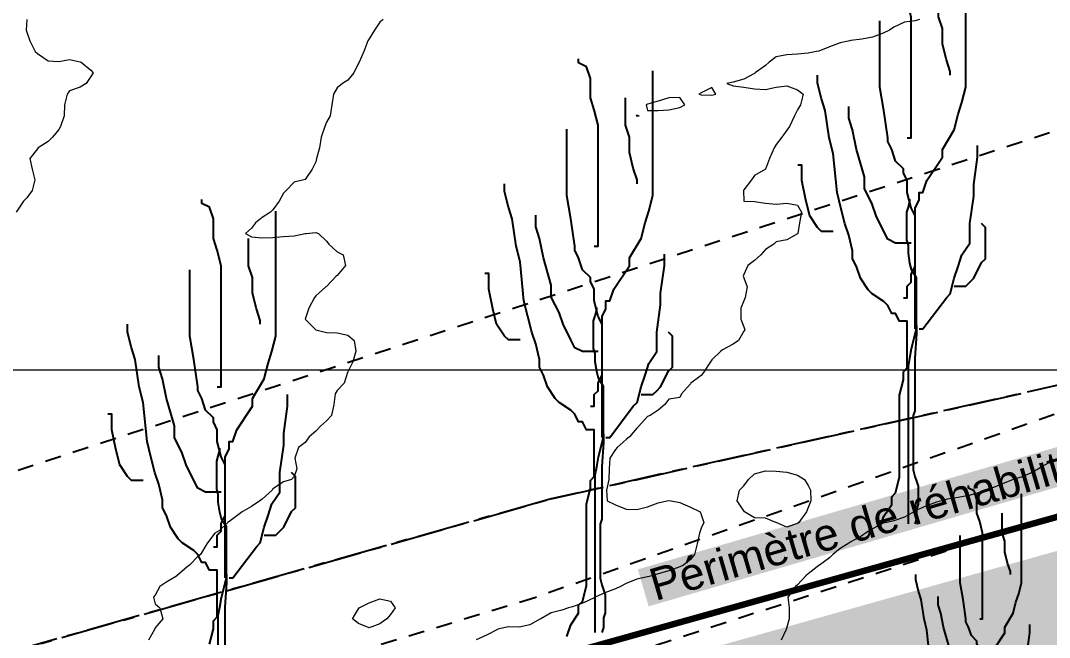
# Model space of a CAD drawing. Header units: centimetres. Extents: x 0 to 642158, y -847 to 649707.
# Drawn here: x 617004.47 to 617052.52, y 621374.87 to 621403.69 of the extents above; entities that cross this region are included whole.
import ezdxf

# ---------------------------------------------------------------- set-up
doc = ezdxf.new("R2010")
doc.units = ezdxf.units.CM
doc.header["$MEASUREMENT"] = 0
for name, pattern in [('ACAD_ISO08W100', [36, 24, -3, 6, -3]), ('CENTERX2', [4, 2.5, -0.5, 0.5, -0.5]), ('JIS_02_0.7', [1.35, 0.75, -0.6])]:
    doc.linetypes.add(name, pattern=pattern)
for name, color, linetype, lineweight in [('MEV_grille', 254, 'Continuous', 9), ('MEV_legende', 7, 'Continuous', 5), ('MEV_legende 500e', 7, 'Continuous', 9), ('MEV_vegetal_V', 7, 'Continuous', 25), ('WAL_parcellaire agricole', 7, 'JIS_02_0.7', 25), ('WAL_topographie 0.5', 253, 'Continuous', 20)]:
    doc.layers.add(name, color=color, linetype=linetype, lineweight=lineweight)
doc.layers.add('MEV_vegetal_Ha', color=104, linetype='Continuous', lineweight=15, transparency=0.31)
doc.layers.add('SPW_parcellaire cadastral', color=7, linetype='CENTERX2', lineweight=25, true_color=0xff0542)
doc.styles.add('MEV 1', font='Helvetica.ttf')
picture_1 = doc.add_image_def('image2.png', size_in_pixel=(6614, 11023))

# ---------------------------------------------------------------- blocks, each defined once
blk = doc.blocks.new('legende vegetal')
at = {"layer": 'MEV_vegetal_V'}
for points in [[(617045.784, 621398.027), (617045.966, 621398.027), (617045.966, 621403.679), (617045.784, 621404.408), (617045.602, 621404.955), (617045.602, 621405.866), (617045.419, 621406.413), (617045.055, 621406.595), (617045.055, 621406.778)], [(617045.602, 621390.552), (617045.784, 621390.552), (617045.784, 621391.099), (617045.966, 621391.281), (617045.966, 621391.646), (617046.149, 621392.011), (617046.149, 621394.745), (617046.331, 621395.11), (617046.331, 621395.474), (617046.514, 621395.474), (617046.696, 621396.022), (617047.425, 621397.115), (617047.425, 621397.48), (617047.973, 621398.392), (617048.155, 621399.121), (617048.337, 621399.668), (617048.52, 621400.397), (617048.52, 621406.231)], [(617047.79, 621400.944), (617047.79, 621401.126), (617047.608, 621401.673), (617047.425, 621402.402), (617047.425, 621403.132), (617047.243, 621403.679), (617047.243, 621404.955)], [(617046.149, 621389.093), (617046.149, 621394.381), (617045.966, 621394.745), (617045.784, 621395.474), (617045.784, 621396.022), (617045.602, 621396.386), (617045.602, 621396.568), (617045.237, 621396.933), (617045.055, 621397.48), (617044.872, 621397.845), (617044.872, 621398.027), (617044.69, 621399.303), (617044.507, 621400.397), (617044.507, 621403.496)], [(617031.162, 621392.956), (617031.344, 621392.956), (617031.344, 621398.608), (617031.162, 621399.337), (617030.98, 621399.884), (617030.98, 621400.795), (617030.797, 621401.342), (617030.433, 621401.524), (617030.433, 621401.707)], [(617030.98, 621385.481), (617031.162, 621385.481), (617031.162, 621386.028), (617031.344, 621386.21), (617031.344, 621386.575), (617031.527, 621386.94), (617031.527, 621389.674), (617031.709, 621390.039), (617031.709, 621390.403), (617031.891, 621390.403), (617032.074, 621390.951), (617032.803, 621392.044), (617032.803, 621392.409), (617033.35, 621393.32), (617033.533, 621394.049), (617033.715, 621394.597), (617033.898, 621395.326), (617033.898, 621401.16)], [(617044.507, 621379.795), (617044.69, 621380.342), (617045.055, 621380.89), (617045.055, 621381.254), (617045.237, 621381.436), (617045.419, 621382.165), (617045.419, 621385.994), (617045.602, 621386.724), (617045.602, 621387.088), (617045.784, 621387.27), (617045.784, 621389.458), (617045.419, 621389.458), (617045.237, 621389.823), (617045.055, 621389.823), (617044.872, 621390.188), (617044.69, 621390.37), (617044.143, 621390.734), (617043.96, 621390.917), (617043.596, 621391.463), (617043.413, 621392.011), (617043.23, 621392.375), (617043.23, 621392.74), (617043.049, 621393.469), (617042.866, 621394.016), (617042.683, 621394.745), (617042.501, 621395.474), (617042.319, 621397.297), (617042.136, 621398.027), (617041.954, 621399.303), (617041.771, 621399.85), (617041.59, 621400.579), (617041.59, 621400.944)], [(617033.168, 621395.873), (617033.168, 621396.055), (617032.986, 621396.602), (617032.803, 621397.331), (617032.803, 621398.061), (617032.621, 621398.608), (617032.621, 621399.884)], [(617045.966, 621393.104), (617045.237, 621393.104), (617044.872, 621393.287), (617044.69, 621393.651), (617044.325, 621394.381), (617044.143, 621394.927), (617043.778, 621395.657), (617043.778, 621396.204), (617043.413, 621397.48), (617043.23, 621398.392), (617043.049, 621398.938), (617043.049, 621399.486)], [(617031.527, 621384.022), (617031.527, 621389.31), (617031.344, 621389.674), (617031.162, 621390.403), (617031.162, 621390.951), (617030.98, 621391.315), (617030.98, 621391.497), (617030.614, 621391.862), (617030.433, 621392.409), (617030.25, 621392.774), (617030.25, 621392.956), (617030.068, 621394.232), (617029.885, 621395.326), (617029.885, 621398.425)], [(617046.331, 621389.093), (617046.514, 621389.093), (617047.608, 621390.552), (617047.79, 621390.734), (617047.973, 621391.463), (617048.155, 621392.011), (617048.337, 621392.558), (617048.702, 621393.104), (617048.702, 621394.016), (617048.884, 621395.292), (617048.884, 621395.839), (617049.067, 621397.115), (617049.067, 621397.663)], [(617042.319, 621393.651), (617041.771, 621393.651), (617041.59, 621393.834), (617041.224, 621394.381), (617041.042, 621395.11), (617040.86, 621396.022), (617040.86, 621396.751), (617040.677, 621396.751)], [(617029.885, 621374.724), (617030.068, 621375.271), (617030.433, 621375.819), (617030.433, 621376.183), (617030.614, 621376.365), (617030.797, 621377.094), (617030.797, 621380.923), (617030.98, 621381.652), (617030.98, 621382.017), (617031.162, 621382.199), (617031.162, 621384.387), (617030.797, 621384.387), (617030.614, 621384.751), (617030.433, 621384.751), (617030.25, 621385.117), (617030.068, 621385.299), (617029.521, 621385.663), (617029.338, 621385.846), (617028.974, 621386.392), (617028.791, 621386.94), (617028.608, 621387.304), (617028.608, 621387.669), (617028.426, 621388.398), (617028.244, 621388.945), (617028.061, 621389.674), (617027.879, 621390.403), (617027.697, 621392.226), (617027.514, 621392.956), (617027.332, 621394.232), (617027.149, 621394.779), (617026.967, 621395.508), (617026.967, 621395.873)], [(617013.555, 621386.393), (617013.738, 621386.393), (617013.738, 621392.045), (617013.555, 621392.774), (617013.374, 621393.321), (617013.374, 621394.233), (617013.191, 621394.78), (617012.826, 621394.962), (617012.826, 621395.145)], [(617045.831, 621379.985), (617045.831, 621387.343), (617045.908, 621387.726), (617045.985, 621388.186), (617046.215, 621389.106), (617046.215, 621391.481), (617045.985, 621391.864), (617045.908, 621392.171), (617045.831, 621392.631), (617045.831, 621393.014), (617045.755, 621393.244), (617045.755, 621394.546), (617045.831, 621394.777), (617045.908, 621395.083), (617045.908, 621395.16)], [(617013.374, 621378.918), (617013.555, 621378.918), (617013.555, 621379.465), (617013.738, 621379.648), (617013.738, 621380.012), (617013.921, 621380.377), (617013.921, 621383.112), (617014.103, 621383.476), (617014.103, 621383.841), (617014.285, 621383.841), (617014.468, 621384.388), (617015.197, 621385.481), (617015.197, 621385.847), (617015.744, 621386.758), (617015.927, 621387.487), (617016.109, 621388.034), (617016.291, 621388.763), (617016.291, 621394.597)], [(617031.344, 621388.033), (617030.614, 621388.033), (617030.25, 621388.216), (617030.068, 621388.58), (617029.703, 621389.31), (617029.521, 621389.856), (617029.155, 621390.586), (617029.155, 621391.133), (617028.791, 621392.409), (617028.608, 621393.32), (617028.426, 621393.867), (617028.426, 621394.415)], [(617047.973, 621391.099), (617048.52, 621391.099), (617048.702, 621391.281), (617048.884, 621391.463), (617049.25, 621392.193), (617049.431, 621392.375), (617049.431, 621393.834), (617049.25, 621394.016)], [(617015.562, 621389.31), (617015.562, 621389.492), (617015.38, 621390.04), (617015.197, 621390.769), (617015.197, 621391.498), (617015.015, 621392.045), (617015.015, 621393.321)], [(617031.709, 621384.022), (617031.891, 621384.022), (617032.986, 621385.481), (617033.168, 621385.663), (617033.35, 621386.392), (617033.533, 621386.94), (617033.715, 621387.486), (617034.08, 621388.033), (617034.08, 621388.945), (617034.262, 621390.221), (617034.262, 621390.768), (617034.445, 621392.044), (617034.445, 621392.591)], [(617013.921, 621377.46), (617013.921, 621382.747), (617013.738, 621383.112), (617013.555, 621383.841), (617013.555, 621384.388), (617013.374, 621384.752), (617013.374, 621384.935), (617013.008, 621385.299), (617012.826, 621385.847), (617012.644, 621386.211), (617012.644, 621386.393), (617012.462, 621387.669), (617012.279, 621388.763), (617012.279, 621391.863)], [(617027.697, 621388.58), (617027.149, 621388.58), (617026.967, 621388.763), (617026.602, 621389.31), (617026.42, 621390.039), (617026.238, 621390.951), (617026.238, 621391.68), (617026.055, 621391.68)], [(617031.209, 621374.914), (617031.209, 621382.271), (617031.286, 621382.655), (617031.363, 621383.115), (617031.593, 621384.034), (617031.593, 621386.41), (617031.363, 621386.793), (617031.286, 621387.1), (617031.209, 621387.56), (617031.209, 621387.943), (617031.132, 621388.173), (617031.132, 621389.475), (617031.209, 621389.706), (617031.286, 621390.012), (617031.286, 621390.089)], [(617013.191, 621374.36), (617013.374, 621375.09), (617013.374, 621375.454), (617013.555, 621375.637), (617013.555, 621377.824), (617013.191, 621377.824), (617013.008, 621378.189), (617012.826, 621378.189), (617012.644, 621378.554), (617012.462, 621378.736), (617011.915, 621379.101), (617011.732, 621379.283), (617011.367, 621379.83), (617011.185, 621380.377), (617011.002, 621380.742), (617011.002, 621381.106), (617010.82, 621381.835), (617010.638, 621382.383), (617010.455, 621383.112), (617010.273, 621383.841), (617010.09, 621385.664), (617009.908, 621386.393), (617009.726, 621387.669), (617009.543, 621388.217), (617009.361, 621388.946), (617009.361, 621389.31)], [(617046.215, 621389.259), (617046.215, 621388.875), (617046.139, 621387.726), (617046.139, 621385.274), (617046.062, 621385.044), (617046.062, 621382.514), (617046.139, 621382.208), (617046.215, 621381.978), (617046.291, 621381.748), (617046.291, 621380.905), (617046.215, 621380.675), (617046.215, 621380.215), (617046.139, 621379.985)], [(617033.35, 621386.028), (617033.898, 621386.028), (617034.08, 621386.21), (617034.262, 621386.392), (617034.627, 621387.122), (617034.809, 621387.304), (617034.809, 621388.763), (617034.627, 621388.945)], [(617013.738, 621381.471), (617013.008, 621381.471), (617012.644, 621381.653), (617012.462, 621382.017), (617012.096, 621382.747), (617011.915, 621383.294), (617011.549, 621384.023), (617011.549, 621384.57), (617011.185, 621385.847), (617011.002, 621386.758), (617010.82, 621387.305), (617010.82, 621387.852)], [(617014.103, 621377.46), (617014.285, 621377.46), (617015.38, 621378.918), (617015.562, 621379.101), (617015.744, 621379.83), (617015.927, 621380.377), (617016.109, 621380.924), (617016.474, 621381.471), (617016.474, 621382.383), (617016.656, 621383.658), (617016.656, 621384.206), (617016.839, 621385.481), (617016.839, 621386.029)], [(617010.09, 621382.017), (617009.543, 621382.017), (617009.361, 621382.2), (617008.996, 621382.747), (617008.814, 621383.476), (617008.631, 621384.388), (617008.631, 621385.117), (617008.449, 621385.117)], [(617031.593, 621384.187), (617031.593, 621383.804), (617031.516, 621382.655), (617031.516, 621380.202), (617031.44, 621379.973), (617031.44, 621377.443), (617031.516, 621377.137), (617031.593, 621376.907), (617031.669, 621376.677), (617031.669, 621375.834), (617031.593, 621375.604), (617031.593, 621375.144), (617031.516, 621374.914)], [(617013.603, 621368.352), (617013.603, 621375.709), (617013.68, 621376.092), (617013.757, 621376.552), (617013.987, 621377.472), (617013.987, 621379.848), (617013.757, 621380.23), (617013.68, 621380.537), (617013.603, 621380.997), (617013.603, 621381.38), (617013.526, 621381.61), (617013.526, 621382.913), (617013.603, 621383.143), (617013.68, 621383.449), (617013.68, 621383.526)], [(617015.744, 621379.465), (617016.291, 621379.465), (617016.474, 621379.648), (617016.656, 621379.83), (617017.021, 621380.559), (617017.203, 621380.742), (617017.203, 621382.2), (617017.021, 621382.383)], [(617049.166, 621375.548), (617049.297, 621375.548), (617049.297, 621379.574), (617049.166, 621380.094), (617049.037, 621380.484), (617049.037, 621381.133), (617048.907, 621381.523), (617048.647, 621381.652), (617048.647, 621381.783)], [(617049.037, 621370.223), (617049.166, 621370.223), (617049.166, 621370.613), (617049.297, 621370.742), (617049.297, 621371.002), (617049.427, 621371.262), (617049.427, 621373.21), (617049.556, 621373.47), (617049.556, 621373.73), (617049.686, 621373.73), (617049.817, 621374.119), (617050.336, 621374.899), (617050.336, 621375.159), (617050.726, 621375.808), (617050.856, 621376.327), (617050.985, 621376.717), (617051.116, 621377.237), (617051.116, 621381.393)], [(617050.596, 621377.626), (617050.596, 621377.756), (617050.466, 621378.146), (617050.336, 621378.665), (617050.336, 621379.185), (617050.206, 621379.574), (617050.206, 621380.484)], [(617049.427, 621369.184), (617049.427, 621372.951), (617049.297, 621373.21), (617049.166, 621373.73), (617049.166, 621374.119), (617049.037, 621374.379), (617049.037, 621374.509), (617048.777, 621374.769), (617048.647, 621375.159), (617048.517, 621375.418), (617048.517, 621375.548), (617048.387, 621376.457), (617048.257, 621377.237), (617048.257, 621379.445)], [(617013.987, 621377.625), (617013.987, 621377.241), (617013.91, 621376.092), (617013.91, 621373.64), (617013.833, 621373.41), (617013.833, 621370.881), (617013.91, 621370.574), (617013.987, 621370.344), (617014.063, 621370.114), (617014.063, 621369.271), (617013.987, 621369.042), (617013.987, 621368.581), (617013.91, 621368.352)], [(617046.828, 621373.73), (617046.698, 621375.028), (617046.568, 621375.548), (617046.438, 621376.457), (617046.308, 621376.847), (617046.179, 621377.366), (617046.179, 621377.626)], [(617049.297, 621372.041), (617048.777, 621372.041), (617048.517, 621372.171), (617048.387, 621372.431), (617048.127, 621372.951), (617047.998, 621373.34), (617047.737, 621373.86), (617047.737, 621374.249), (617047.478, 621375.159), (617047.347, 621375.808), (617047.218, 621376.197), (617047.218, 621376.587)], [(617049.556, 621369.184), (617049.686, 621369.184), (617050.466, 621370.223), (617050.596, 621370.353), (617050.726, 621370.872), (617050.856, 621371.262), (617050.985, 621371.652), (617051.246, 621372.041), (617051.246, 621372.691), (617051.375, 621373.6), (617051.375, 621373.99), (617051.505, 621374.899), (617051.505, 621375.288)]]:
    blk.add_lwpolyline(points, dxfattribs=at)
blk = doc.blocks.new('*U114')
at = {"layer": 'MEV_grille', "transparency": 33554687}
blk.add_lwpolyline([(-1338.461, 0), (1338.461, 0)], dxfattribs=at)
blk = doc.blocks.new('*U115')
at = {"layer": 'MEV_grille', "color": 0, "linetype": 'ByBlock', "lineweight": -2, "transparency": 16777216}
blk.add_blockref('*U114', (0, -1000), dxfattribs=at)

msp = doc.modelspace()

# ---------------------------------------------------------------- hatches: boundary and pattern name
at = {"layer": 'MEV_vegetal_Ha'}
h = msp.add_hatch(color=256, dxfattribs=at)
h.dxf.hatch_style = 1
h.paths.add_polyline_path([(617050.979, 621226.816), (617084.471, 621236.937), (617064.668, 621382.23), (617023.574, 621370.684)])

# ---------------------------------------------------------------- linework, layer by layer
at = {"layer": 'MEV_legende 500e', "color": 100, "linetype": 'ACAD_ISO08W100', "ltscale": 0.2, "const_width": 0.3}
msp.add_lwpolyline([(617050.184, 621223.774), (617087.812, 621235.73), (617066.591, 621384.341), (617020.869, 621371.556)], close=True, dxfattribs=at)
at = {"layer": 'SPW_parcellaire cadastral'}
for points in [[(616961.682, 621561.505), (616957.161, 621536.964), (616965.501, 621523.284), (616971.233, 621514.366), (616974.374, 621509.591), (616975.304, 621510.352), (616983.527, 621516.007), (616989.386, 621518.755), (617051.624, 621539.157), (617050.488, 621531.376), (617066.617, 621465.843), (617068.014, 621447.174), (617068.141, 621431.299), (617065.63, 621389.514), (617029.25, 621381.354), (616971.753, 621365.049), (616944.019, 621346.288), (616891.176, 621232.847)], [(616994.605, 621177.519), (616985.886, 621207.147), (616944.019, 621346.288), (616971.753, 621365.049), (617029.25, 621381.354), (617065.63, 621389.514), (617071.741, 621390.887), (617073.221, 621360.179), (617089.684, 621313.243), (617093.033, 621290.202), (617101.744, 621209.692), (616994.605, 621177.519)]]:
    msp.add_lwpolyline(points, dxfattribs=at)
at = {"layer": 'WAL_parcellaire agricole'}
for points in [[(617074.99, 621405.826), (617079.477, 621394.729), (617028.48, 621376.724), (616977.982, 621361.385), (616955.316, 621352.215), (616947.151, 621345.548), (616890.498, 621232.042), (616879.673, 621242.435), (616887.281, 621252.278), (616936.702, 621350.426), (616951.649, 621364.432), (616973.557, 621372.595), (617074.99, 621405.826)], [(616895.475, 621229.376), (616956.531, 621348.168), (616997.029, 621362.172), (617014.885, 621368.246), (617066.24, 621384.966), (617081.824, 621276.897)]]:
    msp.add_lwpolyline(points, dxfattribs=at)
at = {"layer": 'WAL_topographie 0.5'}
for points in [[(617004.75, 621403.75), (617004.729, 621403.25), (617004.75, 621403.159), (617004.9, 621402.75), (617005.139, 621402.25), (617005.25, 621402.153), (617005.75, 621401.806), (617006.25, 621401.788), (617006.75, 621401.875), (617007.25, 621401.76), (617007.292, 621401.75), (617007.75, 621401.383), (617007.85, 621401.25), (617007.75, 621401.083), (617007.528, 621400.75), (617007.25, 621400.578), (617006.75, 621400.408), (617006.639, 621400.25), (617006.524, 621399.75), (617006.494, 621399.25), (617006.332, 621398.75), (617006.25, 621398.612), (617005.958, 621398.25), (617005.75, 621398.047), (617005.292, 621397.75), (617005.25, 621397.694), (617004.902, 621397.25), (617005.011, 621396.75), (617005.125, 621396.25), (617005, 621395.75), (617004.75, 621395.417), (617004.596, 621395.25), (617004.265, 621394.75)], [(617021.398, 621403.75), (617021.25, 621403.621), (617020.989, 621403.25), (617020.75, 621402.846), (617020.689, 621402.75), (617020.494, 621402.25), (617020.276, 621401.75), (617020.25, 621401.702), (617020.024, 621401.25), (617019.75, 621400.912), (617019.5, 621400.75), (617019.25, 621400.546), (617019.08, 621400.25), (617019, 621399.75), (617018.921, 621399.25), (617018.75, 621398.941), (617018.67, 621398.75), (617018.509, 621398.25), (617018.433, 621397.75), (617018.292, 621397.25), (617018.25, 621397.096), (617018.083, 621396.75), (617017.75, 621396.276), (617017.7, 621396.25), (617017.25, 621396.138), (617016.862, 621395.75), (617016.75, 621395.635), (617016.539, 621395.25), (617016.25, 621394.856), (617016.144, 621394.75), (617015.75, 621394.487), (617015.436, 621394.25), (617015.25, 621394), (617014.968, 621393.75), (617015.25, 621393.583), (617015.75, 621393.542), (617016.25, 621393.553), (617016.75, 621393.599), (617017.25, 621393.641), (617017.75, 621393.741), (617017.806, 621393.75), (617018.25, 621393.796), (617018.383, 621393.75), (617018.75, 621393.395), (617018.855, 621393.25), (617019.25, 621392.888), (617019.533, 621392.75), (617019.644, 621392.25), (617019.25, 621391.786), (617019.208, 621391.75), (617018.75, 621391.272), (617018.725, 621391.25), (617018.25, 621390.837), (617018.199, 621390.75), (617017.932, 621390.25), (617017.75, 621389.75), (617018.25, 621389.25), (617018.25, 621389.25), (617018.75, 621389.125), (617019.25, 621389.107), (617019.75, 621388.994), (617020.047, 621388.75), (617020.117, 621388.25), (617019.98, 621387.75), (617019.75, 621387.278), (617019.736, 621387.25), (617019.583, 621386.75), (617019.25, 621386.404), (617019.155, 621386.25), (617019.09, 621385.75), (617018.984, 621385.25), (617018.75, 621384.994), (617018.466, 621384.75), (617018.25, 621384.507), (617017.946, 621384.25), (617017.75, 621383.975), (617017.45, 621383.75), (617017.276, 621383.25), (617017.371, 621382.75), (617017.25, 621382.386), (617017.113, 621382.25), (617016.75, 621382.142), (617016.25, 621381.818), (617016.212, 621381.75), (617015.75, 621381.341), (617015.647, 621381.25), (617015.25, 621380.996), (617014.821, 621380.75), (617014.75, 621380.697), (617014.25, 621380.317), (617014.153, 621380.25), (617013.75, 621379.871), (617013.539, 621379.75), (617013.25, 621379.357), (617013.171, 621379.25), (617012.875, 621378.75), (617012.75, 621378.65), (617012.35, 621378.25), (617012.25, 621378.18), (617011.763, 621377.75), (617011.75, 621377.739), (617011.25, 621377.435), (617010.976, 621377.25), (617010.75, 621376.854), (617010.681, 621376.75), (617010.75, 621376.438), (617010.964, 621376.25), (617011.111, 621375.75), (617010.75, 621375.317), (617010.727, 621375.25), (617010.433, 621374.75)], [(617046.456, 621403.75), (617046.25, 621403.689), (617045.75, 621403.62), (617045.25, 621403.393), (617045.056, 621403.25), (617044.75, 621403.109), (617044.25, 621402.925), (617043.75, 621402.82), (617043.25, 621402.77), (617043.191, 621402.75), (617042.75, 621402.651), (617042.25, 621402.463), (617041.75, 621402.272), (617041.639, 621402.25), (617041.25, 621402.174), (617040.75, 621402.13), (617040.25, 621402.095), (617039.75, 621402.005), (617039.434, 621401.75), (617039.25, 621401.587), (617038.782, 621401.25), (617038.75, 621401.22), (617038.25, 621400.95), (617037.75, 621400.823), (617037.45, 621400.75), (617037.75, 621400.643), (617038.25, 621400.587), (617038.75, 621400.512), (617039.25, 621400.479), (617039.75, 621400.578), (617040.25, 621400.648), (617040.75, 621400.461), (617041.021, 621400.25), (617040.897, 621399.75), (617040.75, 621399.523), (617040.61, 621399.25), (617040.375, 621398.75), (617040.25, 621398.57), (617040.015, 621398.25), (617039.75, 621397.904), (617039.655, 621397.75), (617039.446, 621397.25), (617039.25, 621396.75), (617039.25, 621396.75), (617038.75, 621396.45), (617038.607, 621396.25), (617038.25, 621395.781), (617038.227, 621395.75), (617038.25, 621395.251), (617038.251, 621395.25), (617038.75, 621395.239), (617039.25, 621395.165), (617039.75, 621395.121), (617040.25, 621395.159), (617040.75, 621395.07), (617040.945, 621394.75), (617040.839, 621394.25), (617040.763, 621393.75), (617040.75, 621393.726), (617040.25, 621393.457), (617039.75, 621393.35), (617039.65, 621393.25), (617039.25, 621392.992), (617039.036, 621392.75), (617038.75, 621392.487), (617038.44, 621392.25), (617038.25, 621391.827), (617038.221, 621391.75), (617038.25, 621391.667), (617038.397, 621391.25), (617038.313, 621390.75), (617038.25, 621390.603), (617038.1, 621390.25), (617038.112, 621389.75), (617038.25, 621389.387), (617038.298, 621389.25), (617038.25, 621389.179), (617037.993, 621388.75), (617037.75, 621388.583), (617037.25, 621388.313), (617037.173, 621388.25), (617036.75, 621387.838), (617036.683, 621387.75), (617036.36, 621387.25), (617036.25, 621387.105), (617035.772, 621386.75), (617035.75, 621386.721), (617035.329, 621386.25), (617035.25, 621386.083), (617034.75, 621386), (617034.55, 621385.75), (617034.25, 621385.5), (617033.875, 621385.25), (617033.75, 621385.197), (617033.345, 621384.75), (617033.25, 621384.655), (617032.91, 621384.25), (617032.75, 621384.129), (617032.333, 621383.75), (617032.25, 621383.657), (617031.982, 621383.25), (617031.952, 621382.75), (617031.948, 621382.25), (617031.833, 621381.75), (617031.859, 621381.25), (617032.25, 621381.063), (617032.75, 621380.868), (617033.25, 621380.85), (617033.75, 621380.974), (617034.25, 621381.158), (617034.655, 621381.25), (617034.75, 621381.274), (617034.85, 621381.25), (617035.25, 621381.173), (617035.75, 621380.968), (617036.201, 621380.75), (617036.25, 621380.617), (617036.372, 621380.25), (617036.25, 621379.975), (617036.175, 621379.75), (617036.069, 621379.25), (617035.949, 621378.75), (617035.75, 621378.51), (617035.433, 621378.25), (617035.25, 621378.169), (617034.75, 621377.984), (617034.25, 621377.84), (617033.957, 621377.75), (617033.75, 621377.709), (617033.25, 621377.592), (617032.75, 621377.389), (617032.48, 621377.25), (617032.25, 621377.15), (617031.75, 621376.961), (617031.309, 621376.75), (617031.25, 621376.722), (617030.75, 621376.484), (617030.25, 621376.307), (617030.055, 621376.25), (617029.75, 621376.148), (617029.25, 621376.022), (617028.757, 621375.75), (617028.75, 621375.746), (617028.25, 621375.459), (617027.75, 621375.358), (617027.25, 621375.363), (617026.75, 621375.255), (617026.739, 621375.25), (617026.25, 621374.994), (617025.75, 621374.755)], [(617036.75, 621400.202), (617036.944, 621400.25), (617036.75, 621400.568), (617036.25, 621400.322), (617036.15, 621400.25), (617036.25, 621400.222), (617036.75, 621400.202)], [(617035.25, 621399.633), (617035.494, 621399.75), (617035.25, 621400.102), (617034.75, 621400.091), (617034.25, 621399.926), (617033.75, 621399.782), (617033.679, 621399.75), (617033.75, 621399.5), (617034.25, 621399.493), (617034.75, 621399.523), (617035.25, 621399.633)], [(617033.25, 621399.244), (617033.35, 621399.25), (617033.25, 621399.27), (617033.219, 621399.25), (617033.25, 621399.244)], [(617052.75, 621383.17), (617052.25, 621382.906), (617052.005, 621382.75), (617051.75, 621382.588), (617051.25, 621382.385), (617050.829, 621382.25), (617050.75, 621382.225), (617050.25, 621382.017), (617049.75, 621381.816), (617049.559, 621381.75), (617049.25, 621381.64), (617048.75, 621381.501), (617048.25, 621381.419), (617047.75, 621381.335), (617047.5, 621381.25), (617047.25, 621381.187), (617046.75, 621381.013), (617046.25, 621380.784), (617046.188, 621380.75), (617045.75, 621380.492), (617045.25, 621380.323), (617044.917, 621380.25), (617044.75, 621380.208), (617044.25, 621379.948), (617043.933, 621379.75), (617043.75, 621379.624), (617043.25, 621379.338), (617043.102, 621379.25), (617042.75, 621379.028), (617042.408, 621378.75), (617042.25, 621378.601), (617041.774, 621378.25), (617041.75, 621378.23), (617041.25, 621377.841), (617041.144, 621377.75), (617040.75, 621377.326), (617040.656, 621377.25), (617040.306, 621376.75), (617040.37, 621376.25), (617040.37, 621375.75), (617040.25, 621375.357), (617040.219, 621375.25), (617039.983, 621374.75)], [(617040.809, 621380.25), (617040.75, 621380.193), (617040.25, 621380.023), (617039.75, 621380.246), (617039.741, 621380.25), (617039.25, 621380.439), (617038.75, 621380.464), (617038.283, 621380.75), (617038.25, 621380.796), (617037.935, 621381.25), (617038.038, 621381.75), (617038.25, 621381.965), (617038.459, 621382.25), (617038.75, 621382.514), (617039.25, 621382.657), (617039.75, 621382.64), (617040.25, 621382.596), (617040.75, 621382.459), (617041.08, 621382.25), (617041.25, 621381.97), (617041.359, 621381.75), (617041.375, 621381.25), (617041.25, 621380.943), (617041.175, 621380.75), (617040.809, 621380.25)], [(617021.575, 621375.75), (617021.25, 621375.513), (617020.75, 621375.318), (617020.25, 621375.532), (617019.961, 621375.75), (617020.25, 621376.206), (617020.275, 621376.25), (617020.75, 621376.491), (617021.25, 621376.684), (617021.75, 621376.57), (617021.959, 621376.25), (617021.75, 621375.939), (617021.575, 621375.75)]]:
    msp.add_lwpolyline(points, dxfattribs=at)

# ---------------------------------------------------------------- block references
at = {"layer": 'MEV_grille', "transparency": 33554687}
msp.add_blockref('*U115', (616669.481, 622387.381), dxfattribs=at)
at = {"layer": 'MEV_vegetal_V'}
msp.add_blockref('legende vegetal', (0.098, 0.193), dxfattribs=at)

# ---------------------------------------------------------------- texts
at = {"layer": 'MEV_legende', "color": 22, "transparency": 33554687, "insert": (617033.481, 621377.951), "char_height": 1.5, "attachment_point": 1, "rotation": 16.2807, "style": 'MEV 1', "bg_fill": 1, "box_fill_scale": 1.1, "bg_fill_color": 100, "bg_fill_transparency": 0}
msp.add_mtext_dynamic_manual_height_columns('\\pxqc;{\\C256;Périmètre de réhabilitation}', width=24.89501, gutter_width=12.5, heights=[0], dxfattribs=at)

# ---------------------------------------------------------------- pictures from other files: only their frames are drawn
image = msp.add_image(picture_1, insert=(616830.845, 620745.783), size_in_units=(429.466, 715.756), dxfattribs=dict(brightness=75))
image.dxf.flags = 7

doc.saveas('drawing.dxf')
